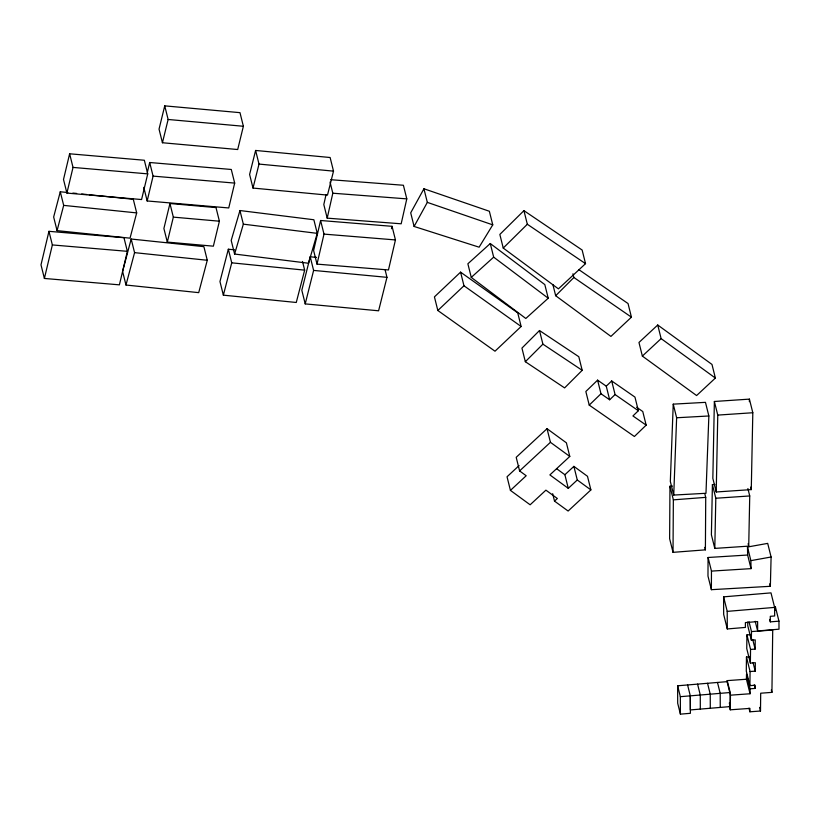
<?xml version="1.0" encoding="UTF-8"?>
<svg xmlns="http://www.w3.org/2000/svg" width="820" height="820" viewBox="0 0 820 820"><rect width="100%" height="100%" fill="white"/><g stroke="black" fill="none" stroke-linecap="round" stroke-linejoin="round"><path stroke-width="1.23" d="M672.451 486.045L669.96 486.239L669.632 538.72L673.025 552.342L705.395 549.851L705.723 497.371L704.8 493.66M673.025 552.342L673.353 499.851L669.96 486.239M708.07 557.487L707.978 576.07L711.381 589.682L770.359 586.3L771.097 556.995L767.694 543.383L747.491 547.022L747.645 555.027L751.038 568.639L711.463 571.099L708.07 557.487L747.645 555.027M711.381 589.682L711.463 571.099M749.06 621.898L751.479 631.574L772.717 630.037L771.928 692.367L760.693 693.207L760.499 711.022L749.89 711.791L749.931 708.388L730.261 709.812L729.349 706.184M749.541 656.779L746.456 657.005L746.292 671.129L749.91 685.653L755.199 685.264L755.158 688.431L750.115 688.8L746.497 674.286L746.436 679.237L750.064 693.761L730.446 695.175L726.827 680.651L746.436 679.237M750.361 634.649L746.918 634.905L746.753 648.569L750.372 663.093L755.333 662.724L755.22 671.149L750.074 671.529L746.456 657.005M747.789 621.98L747.748 625.67L751.366 640.194L755.23 639.907L755.128 649.091L750.546 649.43L746.918 634.905M749.91 685.653L750.074 671.529M750.064 693.761L750.115 688.8M750.372 663.093L750.546 649.43M751.366 640.194L751.479 631.574M730.261 709.812L730.446 695.175M714.927 484.456L712.416 484.62L711.391 534.794L714.794 548.406L748.721 546.13L749.736 495.956L747.891 488.535M714.374 401.482L712.836 478.357L716.229 491.979L751.274 489.601L752.811 412.737L749.418 399.125L714.374 401.482L717.766 415.094L716.229 491.979M714.794 548.406L715.809 498.242L712.416 484.62M749.367 401.646L749.418 399.125M673.24 404.147L670.329 481.453L673.732 495.065L705.979 493.291L708.859 415.976L705.466 402.353L673.24 404.147L676.633 417.759L673.732 495.065M326.053 194.565L323.808 204.539L327.2 218.151L401.175 223.798L406.792 198.87L403.399 185.258L330.696 179.703M327.2 218.151L332.817 193.212L330.04 182.081M320.599 220.498L313.619 250.51L317.012 264.122L388.465 269.954L395.445 239.932L392.052 226.32L320.599 220.498L324.002 234.11L317.012 264.122M391.488 228.718L392.052 226.32M48.954 231.322L41 264.839L44.393 278.452L119.402 284.847L127.366 251.33L123.963 237.718L48.954 231.322L52.357 244.934L44.393 278.452M69.628 153.791L63.509 179.477L66.902 193.089L141.573 199.547L147.733 173.871L144.34 160.248L69.628 153.791L73.021 167.413L66.902 193.089M147.323 172.436L149.691 162.503L231.281 169.474L234.684 183.096L228.739 207.952L147.169 200.961L143.777 187.349M147.169 200.961L153.084 176.115L149.691 162.503M169.945 203.514L163.897 228.483L167.3 242.095L213.364 246.174L219.401 221.205L216.008 207.593L169.945 203.514L173.338 217.126L167.3 242.095M243.376 126.27L237.697 149.527L162.432 142.741L159.039 129.119L164.738 105.862L239.983 112.658L243.376 126.27L168.131 119.474L164.738 105.862M162.432 142.741L168.131 119.474M255.614 150.46L249.608 174.455L253.001 188.067L327.487 195.098L333.514 171.134L330.122 157.512L255.614 150.46L259.007 164.082L253.001 188.067M316.54 257.398L310.216 256.803L301.821 290.27L305.214 303.892L378.594 310.8L386.968 277.334L385.123 269.903M305.214 303.892L313.609 270.415L310.216 256.803M234.633 249.844L228.339 249.218L219.965 281.547L223.358 295.159L296.266 302.478L304.661 270.149L302.508 261.477M223.358 295.159L231.732 262.83L228.339 249.218M67.835 192.546L60.28 191.767L53.659 217.013L57.062 230.635L130.031 238.169L136.684 212.903L133.291 199.291L89.236 194.75M57.062 230.635L63.683 205.379L60.28 191.767M131.179 239.03L122.59 271.41L125.983 285.022L198.707 292.648L207.275 260.268L203.883 246.656L131.179 239.03L134.572 252.642L125.983 285.022M239.952 210.535L231.199 240.434L234.602 254.046L308.505 263.24L317.248 233.362L313.855 219.75L239.952 210.535L243.345 224.157L234.602 254.046M423.93 188.764L410.707 212.841L414.1 226.453L479.116 247.189L492.758 224.864L489.355 211.252L423.93 188.764L427.322 202.376L414.1 226.453M578.858 269.647L628.038 303.543L631.431 317.166L610.92 336.405L555.673 295.723L573.887 277.488L572.954 273.777M539.499 330.532L521.94 348.1L525.333 361.712L564.601 387.901L582.19 370.322L578.797 356.71L539.499 330.532L542.901 344.154L582.19 370.322M525.333 361.712L542.901 344.154M523.929 210.648L499.841 234.438L503.234 248.05L558.42 288.855L585.531 263.651L582.139 250.038L523.929 210.648L527.332 224.26L585.531 263.651M503.234 248.05L527.332 224.26M606.257 386.169L611.689 380.952L615.082 394.563L609.649 399.781L606.257 386.169L597.595 380.142L585.839 391.499L589.231 405.111L634.403 436.496L646.16 425.139L642.767 411.527L636.658 407.284M589.231 405.111L600.988 393.754L597.595 380.142M611.689 380.952L634.957 397.106L638.349 410.728L632.938 415.955L646.16 425.139M521.13 326.483L495.003 351.206L437.829 310.493L434.426 296.881L460.573 272.148L517.738 312.861L521.13 326.483L463.966 285.77L460.573 272.148M437.829 310.493L463.966 285.77M657.732 325.007L638.964 342.473L642.357 356.085L696.6 395.547L715.378 378.061L711.985 364.439L657.732 325.007L661.125 338.619L715.378 378.061M642.357 356.085L661.125 338.619M568.28 488.351L549.882 474.913L569.787 456.453L566.394 442.831L547.043 428.696L516.2 457.314L519.593 470.926L526.194 475.743L510.429 490.391L530.14 504.792L545.905 490.155L557.354 498.498L554.515 501.112L568.116 511.034L590.882 489.909L587.489 476.297L573.887 466.375L564.888 474.729L568.28 488.351L577.28 479.987L573.887 466.375M519.091 465.575L507.037 476.779L510.429 490.391M519.593 470.926L550.435 442.308L547.043 428.696M490.278 243.53L467.871 263.784L471.264 277.396L525.815 318.478L548.221 298.224L544.818 284.601L490.278 243.53L493.671 257.142L548.221 298.224M471.264 277.396L493.671 257.142M751.038 568.639L750.884 560.644L771.097 556.995M687.591 684.956L727.473 681.615L730.189 692.51L730.21 706.594L690.348 709.925L690.307 695.852L687.591 684.956L677.627 685.786L677.689 703.242L680.405 714.138L690.389 713.308L690.307 695.852M730.189 692.51L680.344 696.682L677.627 685.786M757.639 630.97L757.618 621.57L745.39 622.595L745.4 627.423L727.289 628.95L723.67 614.426L723.599 596.847L770.995 592.88L774.613 607.405L774.664 615.963L770.298 616.322L770.308 621.867L778.959 621.16L779 629.186L757.639 630.97L755.22 621.293M723.599 596.847L727.217 611.371L774.613 607.405M673.353 499.851L705.723 497.371M717.766 415.094L752.811 412.737M715.809 498.242L749.736 495.956M676.633 417.759L708.859 415.976M332.817 193.212L406.792 198.87M324.002 234.11L395.445 239.932M153.084 176.115L234.684 183.096M52.357 244.934L127.366 251.33M73.021 167.413L147.733 173.871M173.338 217.126L219.401 221.205M259.007 164.082L333.514 171.134M313.609 270.415L386.968 277.334M231.732 262.83L304.661 270.149M72.867 193.069L76.649 193.448M81.682 193.971L86.715 194.494M63.683 205.379L136.684 212.903M134.572 252.642L207.275 260.268M243.345 224.157L317.248 233.362M427.322 202.376L492.758 224.864M573.887 277.488L631.431 317.166M615.082 394.563L638.349 410.728M600.988 393.754L609.649 399.781M550.435 442.308L569.787 456.453M577.28 479.987L590.882 489.909M556.708 468.763L564.888 474.729M750.659 487.131L751.274 489.601M769.744 583.819L770.359 586.3M778.959 621.16L775.341 606.636L775.361 610.08M769.703 619.448L770.308 621.867M748.106 543.66L748.721 546.13M747.491 547.022L750.884 560.644M771.323 689.948L771.928 692.367M752.709 639.405L755.128 649.091M753.108 662.683L755.22 671.149M754.256 684.803L755.158 688.431M759.586 707.393L760.499 711.022M748.988 708.162L749.89 711.791M704.78 547.381L705.395 549.851M729.308 702.966L729.913 705.384M717.49 682.466L720.206 693.361L720.257 707.424M707.527 683.296L710.243 694.191L710.294 708.265M697.574 684.126L700.28 695.011L700.311 709.095M552.895 284.591L555.673 295.723M552.67 493.681L554.515 501.112M727.217 611.371L727.289 628.95M680.344 696.682L680.405 714.138"/></g></svg>
